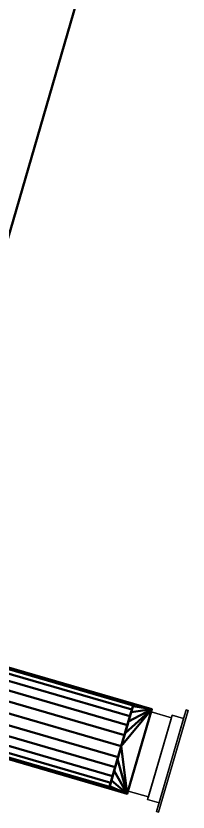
# Model space of a CAD drawing. Header units: inches. Extents: x -1654 to 1344, y -1538 to 36.
# Drawn here: x 1233.4 to 1249, y -1104.2 to -1031.8 of the extents above; entities that cross this region are included whole.
import ezdxf

# ---------------------------------------------------------------- set-up
doc = ezdxf.new("R2010")
doc.units = ezdxf.units.IN
doc.header["$MEASUREMENT"] = 0
doc.linetypes.add('Center', pattern=[1.25, 0.25, -0.1875, 0.625, -0.1875])
for name, color, linetype, lineweight in [('M-EQPT', 2, 'Continuous', 50), ('M-HVAC-CDFF', 3, 'Continuous', 30), ('M-HVAC-CDFF-SA', 3, 'Continuous', 30), ('M-HVAC-DUCT', 1, 'Center', 30), ('M-HVAC-DUCT-SA', 1, 'Continuous', 50)]:
    doc.layers.add(name, color=color, linetype=linetype, lineweight=lineweight)

# ---------------------------------------------------------------- blocks, each defined once
blk = doc.blocks.new('Heat Pump - Horizontal - Water Source - Back Discharge - Heat Pump 2 Ton Horizontal-946186-_3D_')
at = {"layer": 'M-EQPT'}
mesh = blk.add_polyface(dxfattribs=at)
corners = [(21.551, 11.199, 8.65), (-21.551, 11.199, 8.65), (-21.551, -11.199, 8.65), (21.551, -11.199, 8.65)]
mesh.append_faces([[corners[k] for k in face] for face in [(0, 1, 2, 3)]])
mesh = blk.add_polyface(dxfattribs=at)
corners = [(21.551, 11.199, -8.65), (21.551, -11.199, -8.65), (-21.551, -11.199, -8.65), (-21.551, 11.199, -8.65)]
mesh.append_faces([[corners[k] for k in face] for face in [(0, 1, 2, 3)]])
mesh = blk.add_polyface(dxfattribs=at)
corners = [(-21.551, -11.199, 8.65), (-21.551, -11.199, -8.65), (21.551, -11.199, -8.65), (21.551, -11.199, 8.65)]
mesh.append_faces([[corners[k] for k in face] for face in [(2, 3, 0, 1)]])
blk = doc.blocks.new('Supply Diffuser - Sidewall - 8 x 6-951004-_3D_')
at = {"layer": 'M-HVAC-CDFF'}
mesh = blk.add_polyface(dxfattribs=at)
corners = [(-3.75, 3, 2.75), (3.75, 3, 2.75), (3.75, 3, -2.75), (-3.75, 3, -2.75)]
mesh.append_faces([[corners[k] for k in face] for face in [(1, 2, 3, 0)]])
mesh = blk.add_polyface(dxfattribs=at)
corners = [(-3.75, 3, 2.75), (-3.75, 3, -2.75), (-3.75, 1.078125, -2.75), (-3.75, 1.078125, 2.75)]
mesh.append_faces([[corners[k] for k in face] for face in [(2, 3, 0, 1)]])
mesh = blk.add_polyface(dxfattribs=at)
corners = [(-3.75, 3, -2.75), (3.75, 3, -2.75), (3.75, 1.078125, -2.75), (-3.75, 1.078125, -2.75)]
mesh.append_faces([[corners[k] for k in face] for face in [(2, 3, 0, 1)]])
mesh = blk.add_polyface(dxfattribs=at)
corners = [(3.75, 3, 2.75), (-3.75, 3, 2.75), (-3.75, 1.078125, 2.75), (3.75, 1.078125, 2.75)]
mesh.append_faces([[corners[k] for k in face] for face in [(2, 3, 0, 1)]])
mesh = blk.add_polyface(dxfattribs=at)
corners = [(3.75, 3, -2.75), (3.75, 3, 2.75), (3.75, 1.078125, 2.75), (3.75, 1.078125, -2.75)]
mesh.append_faces([[corners[k] for k in face] for face in [(2, 3, 0, 1)]])
mesh = blk.add_polyface(dxfattribs=at)
corners = [(-4, 1.078125, 3), (4, 1.078125, 3), (4, 1.078125, -3), (-4, 1.078125, -3), (-3.75, 1.078125, 2.75), (-3.75, 1.078125, -2.75), (3.75, 1.078125, -2.75), (3.75, 1.078125, 2.75)]
mesh.append_faces([[corners[k] for k in face] for face in [(3, 5, 6, 2), (2, 6, 7, 1)]], dxfattribs={"vtx0": -1, "vtx2": -1})
mesh.append_faces([[corners[k] for k in face] for face in [(4, 5, 3, 0), (7, 4, 0, 1)]], dxfattribs={"vtx1": -1, "vtx3": -1})
mesh = blk.add_polyface(dxfattribs=at)
corners = [(-4, 1.078125, 3), (-4, 1.078125, -3), (-4, 0, -3), (-4, 0, 3)]
mesh.append_faces([[corners[k] for k in face] for face in [(2, 3, 0, 1)]])
mesh = blk.add_polyface(dxfattribs=at)
corners = [(-4, 1.078125, -3), (4, 1.078125, -3), (4, 0, -3), (-4, 0, -3)]
mesh.append_faces([[corners[k] for k in face] for face in [(2, 3, 0, 1)]])
mesh = blk.add_polyface(dxfattribs=at)
corners = [(4, 1.078125, 3), (-4, 1.078125, 3), (-4, 0, 3), (4, 0, 3)]
mesh.append_faces([[corners[k] for k in face] for face in [(2, 3, 0, 1)]])
mesh = blk.add_polyface(dxfattribs=at)
corners = [(4, 1.078125, -3), (4, 1.078125, 3), (4, 0, 3), (4, 0, -3)]
mesh.append_faces([[corners[k] for k in face] for face in [(2, 3, 0, 1)]])
mesh = blk.add_polyface(dxfattribs=at)
corners = [(4.8125, 0, 3.8125), (4.8125, 0, -3.8125), (-4.8125, 0, -3.8125), (-4.8125, 0, 3.8125), (-4, 0, 3), (-4, 0, -3), (4, 0, -3), (4, 0, 3)]
mesh.append_faces([[corners[k] for k in face] for face in [(3, 4, 5, 2), (2, 5, 6, 1)]], dxfattribs={"vtx0": -1, "vtx2": -1})
mesh.append_faces([[corners[k] for k in face] for face in [(7, 4, 3, 0), (6, 7, 0, 1)]], dxfattribs={"vtx1": -1, "vtx3": -1})
mesh = blk.add_polyface(dxfattribs=at)
corners = [(-4.8125, -0.1875, 3.8125), (4.8125, -0.1875, 3.8125), (4.8125, 0, 3.8125), (-4.8125, 0, 3.8125)]
mesh.append_faces([[corners[k] for k in face] for face in [(3, 0, 1, 2)]])
mesh = blk.add_polyface(dxfattribs=at)
corners = [(-4.8125, -0.1875, -3.8125), (-4.8125, -0.1875, 3.8125), (-4.8125, 0, 3.8125), (-4.8125, 0, -3.8125)]
mesh.append_faces([[corners[k] for k in face] for face in [(0, 1, 2, 3)]])
mesh = blk.add_polyface(dxfattribs=at)
corners = [(4.8125, -0.1875, -3.8125), (-4.8125, -0.1875, -3.8125), (-4.8125, 0, -3.8125), (4.8125, 0, -3.8125)]
mesh.append_faces([[corners[k] for k in face] for face in [(3, 0, 1, 2)]])
mesh = blk.add_polyface(dxfattribs=at)
corners = [(4.8125, -0.1875, 3.8125), (-4.8125, -0.1875, 3.8125), (-4.8125, -0.1875, -3.8125), (4.8125, -0.1875, -3.8125)]
mesh.append_faces([[corners[k] for k in face] for face in [(3, 0, 1, 2)]])
mesh = blk.add_polyface(dxfattribs=at)
corners = [(4.8125, -0.1875, 3.8125), (4.8125, -0.1875, -3.8125), (4.8125, 0, -3.8125), (4.8125, 0, 3.8125)]
mesh.append_faces([[corners[k] for k in face] for face in [(0, 1, 2, 3)]])
blk = doc.blocks.new('Rectangular to Round Transition - Angle - 60 Degree-906583-_3D_')
at = {"layer": 'M-HVAC-DUCT', "color": 8, "linetype": 'Continuous', "lineweight": 50}
mesh = blk.add_polyface(dxfattribs=at)
corners = [(0, -4, 3), (0, 4, 3), (0, 4, -3), (0, -4, -3)]
mesh.append_faces([[corners[k] for k in face] for face in [(0, 1, 2, 3)]], dxfattribs={"color": 8})
mesh = blk.add_polyface(dxfattribs=at)
corners = [(0, -4, -3), (0, 4, -3), (1.732, 0, -4)]
mesh.append_faces([[corners[k] for k in face] for face in [(0, 1, 2)]], dxfattribs={"color": 8})
mesh = blk.add_polyface(dxfattribs=at)
corners = [(1.732, 4), (1.732, 3.804, -1.236), (1.732, 3.236, -2.351), (1.732, 2.351, -3.236), (1.732, 1.236, -3.804), (1.732, 0, -4), (0, 4, -3), (0, 4, -3), (0, 4, -3), (0, 4, -3), (0, 4, -3), (0, 4, -3), (0, 4, -3), (0, 4, -3), (0, 4, -3), (0, 4, -3)]
mesh.append_faces([[corners[k] for k in face] for face in [(5, 7, 4), (9, 3, 4), (10, 2, 3), (2, 12, 1), (14, 0, 1)]], dxfattribs={"color": 8})
mesh = blk.add_polyface(dxfattribs=at)
corners = [(0, 4, -3), (0, 4, 3), (1.732, 4)]
mesh.append_faces([[corners[k] for k in face] for face in [(0, 1, 2)]], dxfattribs={"color": 8})
mesh = blk.add_polyface(dxfattribs=at)
corners = [(1.732, 0, 4), (1.732, 1.236, 3.804), (1.732, 2.351, 3.236), (1.732, 3.236, 2.351), (1.732, 3.804, 1.236), (1.732, 4), (0, 4, 3), (0, 4, 3), (0, 4, 3), (0, 4, 3), (0, 4, 3), (0, 4, 3), (0, 4, 3), (0, 4, 3), (0, 4, 3), (0, 4, 3)]
mesh.append_faces([[corners[k] for k in face] for face in [(5, 7, 4), (9, 3, 4), (10, 2, 3), (2, 12, 1), (14, 0, 1)]], dxfattribs={"color": 8})
mesh = blk.add_polyface(dxfattribs=at)
corners = [(0, 4, 3), (0, -4, 3), (1.732, 0, 4)]
mesh.append_faces([[corners[k] for k in face] for face in [(0, 1, 2)]], dxfattribs={"color": 8})
mesh = blk.add_polyface(dxfattribs=at)
corners = [(1.732, 0, 4), (1.732, -1.236, 3.804), (1.732, -2.351, 3.236), (1.732, -3.236, 2.351), (1.732, -3.804, 1.236), (1.732, -4), (1.732, -3.804, -1.236), (1.732, -3.236, -2.351), (1.732, -2.351, -3.236), (1.732, -1.236, -3.804), (1.732, 0, -4), (1.732, 1.236, -3.804), (1.732, 2.351, -3.236), (1.732, 3.236, -2.351), (1.732, 3.804, -1.236), (1.732, 4), (1.732, 3.804, 1.236), (1.732, 3.236, 2.351), (1.732, 2.351, 3.236), (1.732, 1.236, 3.804)]
mesh.append_faces([[corners[k] for k in face] for face in [(6, 3, 4, 5)]], dxfattribs={"vtx0": -1, "color": 8})
mesh.append_faces([[corners[k] for k in face] for face in [(9, 2, 8)]], dxfattribs={"vtx0": -1, "vtx1": -1, "color": 8})
mesh.append_faces([[corners[k] for k in face] for face in [(8, 2, 3, 7), (3, 6, 7)]], dxfattribs={"vtx0": -1, "vtx2": -1, "color": 8})
mesh.append_faces([[corners[k] for k in face] for face in [(19, 10, 11, 12)]], dxfattribs={"vtx0": -1, "vtx3": -1, "color": 8})
mesh.append_faces([[corners[k] for k in face] for face in [(16, 17, 14, 15)]], dxfattribs={"vtx1": -1, "color": 8})
mesh.append_faces([[corners[k] for k in face] for face in [(1, 2, 9, 0)]], dxfattribs={"vtx1": -1, "vtx2": -1, "color": 8})
mesh.append_faces([[corners[k] for k in face] for face in [(19, 0, 9, 10), (18, 19, 12, 13), (17, 18, 13, 14)]], dxfattribs={"vtx1": -1, "vtx3": -1, "color": 8})
mesh = blk.add_polyface(dxfattribs=at)
corners = [(1.732, -4), (1.732, -3.804, 1.236), (1.732, -3.236, 2.351), (1.732, -2.351, 3.236), (1.732, -1.236, 3.804), (1.732, 0, 4), (0, -4, 3), (0, -4, 3), (0, -4, 3), (0, -4, 3), (0, -4, 3), (0, -4, 3), (0, -4, 3), (0, -4, 3), (0, -4, 3), (0, -4, 3)]
mesh.append_faces([[corners[k] for k in face] for face in [(5, 7, 4), (9, 3, 4), (10, 2, 3), (2, 12, 1), (14, 0, 1)]], dxfattribs={"color": 8})
mesh = blk.add_polyface(dxfattribs=at)
corners = [(1.732, 0, -4), (1.732, -1.236, -3.804), (1.732, -2.351, -3.236), (1.732, -3.236, -2.351), (1.732, -3.804, -1.236), (1.732, -4), (0, -4, -3), (0, -4, -3), (0, -4, -3), (0, -4, -3), (0, -4, -3), (0, -4, -3), (0, -4, -3), (0, -4, -3), (0, -4, -3), (0, -4, -3)]
mesh.append_faces([[corners[k] for k in face] for face in [(5, 7, 4), (9, 3, 4), (10, 2, 3), (2, 12, 1), (14, 0, 1)]], dxfattribs={"color": 8})
mesh = blk.add_polyface(dxfattribs=at)
corners = [(0, -4, 3), (0, -4, -3), (1.732, -4)]
mesh.append_faces([[corners[k] for k in face] for face in [(0, 1, 2)]], dxfattribs={"color": 8})

msp = doc.modelspace()

# ---------------------------------------------------------------- linework, layer by layer
at = {"layer": 'M-HVAC-DUCT', "color": 5}
msp.add_line((1219.574, -1091.399, 1330), (1242.96, -1098.197, 1330), dxfattribs=at)
msp.add_line((1219.574, -1091.399, 1330), (1242.96, -1098.197, 1330), dxfattribs=at)

# ---------------------------------------------------------------- block references
at = {"layer": 'M-EQPT', "rotation": 73.79013128408351}
msp.add_blockref('Heat Pump - Horizontal - Water Source - Back Discharge - Heat Pump 2 Ton Horizontal-946186-_3D_', (1225.386, -1036.813, 1332.002), dxfattribs=at)
at = {"layer": 'M-HVAC-CDFF-SA', "rotation": 73.79013128408329}
msp.add_blockref('Supply Diffuser - Sidewall - 8 x 6-951004-_3D_', (1247.504, -1099.518, 1330), dxfattribs=at)
at = {"layer": 'M-HVAC-DUCT-SA', "color": 8, "rotation": 163.7901312840834}
msp.add_blockref('Rectangular to Round Transition - Angle - 60 Degree-906583-_3D_', (1244.623, -1098.681, 1330), dxfattribs=at)

# ---------------------------------------------------------------- meshes
at = {"layer": 'M-HVAC-DUCT-SA', "color": 8}
mesh = msp.add_polyface(dxfattribs=at)
corners = [(1220.69, -1087.558, 1330), (1220.652, -1087.689, 1331.035), (1220.541, -1088.072, 1332), (1220.363, -1088.683, 1332.828), (1220.132, -1089.478, 1333.464), (1219.863, -1090.405, 1333.864), (1219.574, -1091.399, 1334), (1242.96, -1098.197, 1334), (1243.249, -1097.203, 1333.864), (1243.518, -1096.277, 1333.464), (1243.749, -1095.481, 1332.828), (1243.927, -1094.871, 1332), (1244.038, -1094.487, 1331.035), (1244.076, -1094.356, 1330)]
mesh.append_faces([[corners[k] for k in face] for face in [(7, 8, 5, 6)]], dxfattribs={"vtx1": -1, "color": 8})
mesh.append_faces([[corners[k] for k in face] for face in [(8, 9, 4, 5), (3, 4, 9, 10), (11, 12, 1, 2), (2, 3, 10, 11)]], dxfattribs={"vtx1": -1, "vtx3": -1, "color": 8})
mesh.append_faces([[corners[k] for k in face] for face in [(12, 13, 0, 1)]], dxfattribs={"vtx3": -1, "color": 8})
mesh = msp.add_polyface(dxfattribs=at)
corners = [(1219.574, -1091.399, 1326), (1219.863, -1090.405, 1326.136), (1220.132, -1089.478, 1326.536), (1220.363, -1088.683, 1327.172), (1220.541, -1088.072, 1328), (1220.652, -1087.689, 1328.965), (1220.69, -1087.558, 1330), (1244.076, -1094.356, 1330), (1244.038, -1094.487, 1328.965), (1243.927, -1094.871, 1328), (1243.749, -1095.481, 1327.172), (1243.518, -1096.277, 1326.536), (1243.249, -1097.203, 1326.136), (1242.96, -1098.197, 1326)]
mesh.append_faces([[corners[k] for k in face] for face in [(7, 8, 5, 6)]], dxfattribs={"vtx1": -1, "color": 8})
mesh.append_faces([[corners[k] for k in face] for face in [(8, 9, 4, 5), (3, 4, 9, 10), (11, 12, 1, 2), (2, 3, 10, 11)]], dxfattribs={"vtx1": -1, "vtx3": -1, "color": 8})
mesh.append_faces([[corners[k] for k in face] for face in [(12, 13, 0, 1)]], dxfattribs={"vtx3": -1, "color": 8})
mesh = msp.add_polyface(dxfattribs=at)
corners = [(1219.574, -1091.399, 1334), (1219.285, -1092.393, 1333.864), (1219.015, -1093.319, 1333.464), (1218.784, -1094.115, 1332.828), (1218.607, -1094.725, 1332), (1218.495, -1095.109, 1331.035), (1218.457, -1095.24, 1330), (1241.843, -1102.038, 1330), (1241.881, -1101.908, 1331.035), (1241.993, -1101.524, 1332), (1242.17, -1100.913, 1332.828), (1242.401, -1100.118, 1333.464), (1242.671, -1099.192, 1333.864), (1242.96, -1098.197, 1334)]
mesh.append_faces([[corners[k] for k in face] for face in [(8, 9, 4, 5), (3, 4, 9, 10), (11, 12, 1, 2), (2, 3, 10, 11)]], dxfattribs={"vtx1": -1, "vtx3": -1, "color": 8})
mesh.append_faces([[corners[k] for k in face] for face in [(6, 7, 8, 5)]], dxfattribs={"vtx2": -1, "color": 8})
mesh.append_faces([[corners[k] for k in face] for face in [(12, 13, 0, 1)]], dxfattribs={"vtx3": -1, "color": 8})
mesh = msp.add_polyface(dxfattribs=at)
corners = [(1218.457, -1095.24, 1330), (1218.495, -1095.109, 1328.965), (1218.607, -1094.725, 1328), (1218.784, -1094.115, 1327.172), (1219.015, -1093.319, 1326.536), (1219.285, -1092.393, 1326.136), (1219.574, -1091.399, 1326), (1242.96, -1098.197, 1326), (1242.671, -1099.192, 1326.136), (1242.401, -1100.118, 1326.536), (1242.17, -1100.913, 1327.172), (1241.993, -1101.524, 1328), (1241.881, -1101.908, 1328.965), (1241.843, -1102.038, 1330)]
mesh.append_faces([[corners[k] for k in face] for face in [(7, 8, 5, 6)]], dxfattribs={"vtx1": -1, "color": 8})
mesh.append_faces([[corners[k] for k in face] for face in [(8, 9, 4, 5), (3, 4, 9, 10), (11, 12, 1, 2), (2, 3, 10, 11)]], dxfattribs={"vtx1": -1, "vtx3": -1, "color": 8})
mesh.append_faces([[corners[k] for k in face] for face in [(12, 13, 0, 1)]], dxfattribs={"vtx3": -1, "color": 8})
mesh = msp.add_polyface(dxfattribs=at)
corners = [(1241.843, -1102.038, 1330), (1241.881, -1101.908, 1328.965), (1241.993, -1101.524, 1328), (1242.17, -1100.913, 1327.172), (1242.401, -1100.118, 1326.536), (1242.671, -1099.192, 1326.136), (1242.96, -1098.197, 1326), (1243.249, -1097.203, 1326.136), (1243.518, -1096.277, 1326.536), (1243.749, -1095.481, 1327.172), (1243.927, -1094.871, 1328), (1244.038, -1094.487, 1328.965), (1244.076, -1094.356, 1330), (1244.038, -1094.487, 1331.035), (1243.927, -1094.871, 1332), (1243.749, -1095.481, 1332.828), (1243.518, -1096.277, 1333.464), (1243.249, -1097.203, 1333.864), (1242.96, -1098.197, 1334), (1242.671, -1099.192, 1333.864), (1242.401, -1100.118, 1333.464), (1242.17, -1100.913, 1332.828), (1241.993, -1101.524, 1332), (1241.881, -1101.908, 1331.035)]
mesh.append_faces([[corners[k] for k in face] for face in [(11, 9, 10), (15, 13, 14), (8, 6, 7)]], dxfattribs={"vtx0": -1, "color": 8})
mesh.append_faces([[corners[k] for k in face] for face in [(21, 3, 6, 18), (18, 6, 11, 15)]], dxfattribs={"vtx0": -1, "vtx1": -1, "vtx2": -1, "vtx3": -1, "color": 8})
mesh.append_faces([[corners[k] for k in face] for face in [(11, 6, 8, 9)]], dxfattribs={"vtx0": -1, "vtx1": -1, "vtx3": -1, "color": 8})
mesh.append_faces([[corners[k] for k in face] for face in [(20, 21, 18, 19)]], dxfattribs={"vtx1": -1, "color": 8})
mesh.append_faces([[corners[k] for k in face] for face in [(4, 5, 6, 3), (23, 0, 1), (16, 17, 18, 15)]], dxfattribs={"vtx2": -1, "color": 8})
mesh.append_faces([[corners[k] for k in face] for face in [(1, 2, 3, 21), (21, 22, 23, 1), (11, 12, 13, 15)]], dxfattribs={"vtx2": -1, "vtx3": -1, "color": 8})

doc.saveas('drawing.dxf')
